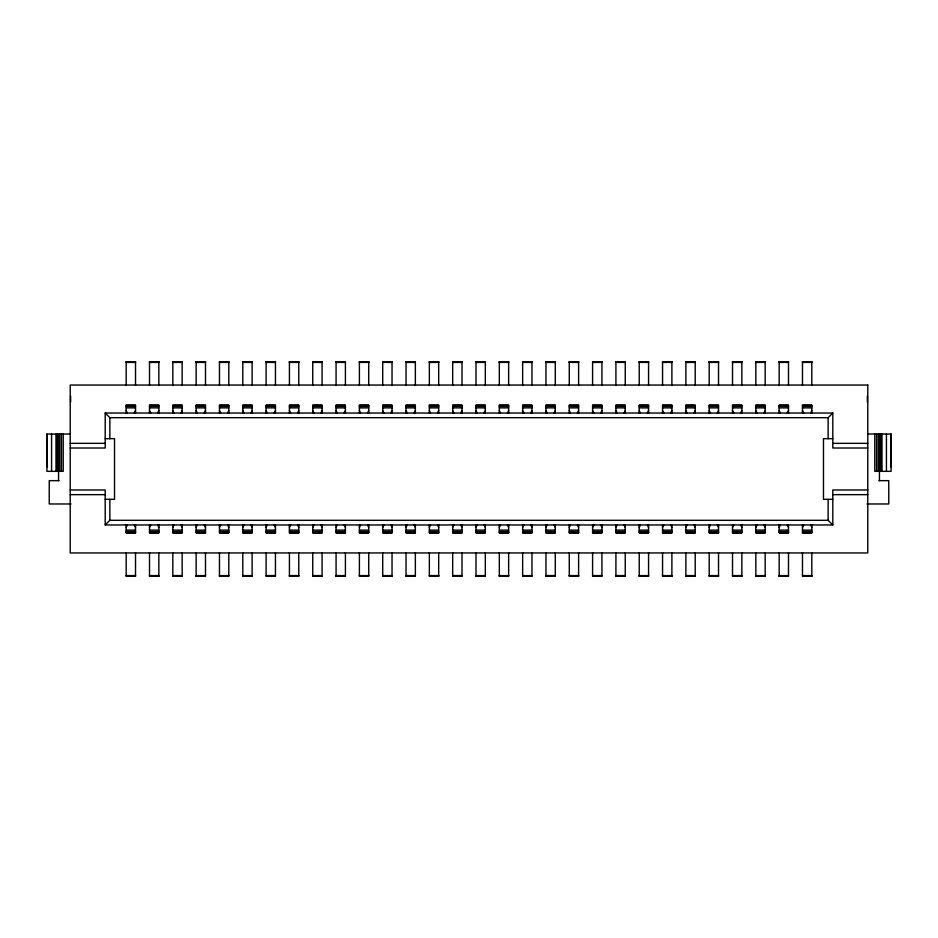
<?xml version="1.0" encoding="UTF-8"?>
<svg xmlns="http://www.w3.org/2000/svg" width="938" height="938" viewBox="0 0 938 938"><rect width="100%" height="100%" fill="white"/><g stroke="black" fill="none" stroke-linecap="round" stroke-linejoin="round"><path stroke-width="1.41" d="M890.631 467.03L891.1 434.024L867.673 434.024M70.62 396.024L70.62 402.062M867.38 402.062L867.38 396.024M134.333 413.037L135.518 410.61M157.654 413.037L158.839 410.61M180.975 413.037L182.16 410.61M126.184 527.391L127.38 524.963M204.296 413.037L205.481 410.61M149.505 527.391L150.701 524.963M227.617 413.037L228.802 410.61M172.827 527.391L174.022 524.963M250.938 413.037L252.123 410.61M196.148 527.391L197.332 524.963M274.259 413.037L275.444 410.61M219.469 527.391L220.653 524.963M297.569 413.037L298.765 410.61M242.79 527.391L243.974 524.963M320.89 413.037L322.086 410.61M266.111 527.391L267.295 524.963M344.211 413.037L345.407 410.61M289.432 527.391L290.616 524.963M367.532 413.037L368.728 410.61M312.753 527.391L313.937 524.963M390.853 413.037L392.037 410.61M336.074 527.391L337.258 524.963M414.174 413.037L415.358 410.61M359.395 527.391L360.579 524.963M437.495 413.037L438.679 410.61M382.716 527.391L383.9 524.963M460.816 413.037L462 410.61M406.037 527.391L407.221 524.963M484.137 413.037L485.321 410.61M429.358 527.391L430.542 524.963M507.458 413.037L508.642 410.61M452.679 527.391L453.863 524.963M530.779 413.037L531.963 410.61M476 527.391L477.184 524.963M554.1 413.037L555.284 410.61M499.321 527.391L500.505 524.963M577.421 413.037L578.605 410.61M522.642 527.391L523.826 524.963M600.742 413.037L601.926 410.61M545.963 527.391L547.147 524.963M624.063 413.037L625.247 410.61M569.272 527.391L570.468 524.963M647.384 413.037L648.568 410.61M592.593 527.391L593.789 524.963M670.705 413.037L671.889 410.61M615.914 527.391L617.11 524.963M694.026 413.037L695.21 410.61M639.235 527.391L640.431 524.963M717.347 413.037L718.531 410.61M662.556 527.391L663.741 524.963M740.668 413.037L741.852 410.61M685.877 527.391L687.062 524.963M763.978 413.037L765.174 410.61M709.198 527.391L710.383 524.963M787.299 413.037L788.495 410.61M732.519 527.391L733.704 524.963M810.62 413.037L811.816 410.61M755.84 527.391L757.025 524.963M779.161 527.391L780.346 524.963M802.482 527.391L803.667 524.963M70.221 489.988L105.197 489.988L105.197 524.963L109.863 520.309L828.137 520.309L832.803 524.963L832.803 489.988L867.779 489.988M70.221 448.012L105.197 448.012L105.197 413.037L109.863 417.691L828.137 417.691L832.803 413.037L832.803 448.012L867.779 448.012M126.184 361.81L135.518 361.81M149.505 361.81L158.839 361.81M172.827 361.81L182.16 361.81M196.148 361.81L205.481 361.81M219.469 361.81L228.802 361.81M242.79 361.81L252.123 361.81M266.111 361.81L275.444 361.81M289.432 361.81L298.765 361.81M312.753 361.81L322.086 361.81M336.074 361.81L345.407 361.81M359.395 361.81L368.728 361.81M382.716 361.81L392.037 361.81M406.037 361.81L415.358 361.81M429.358 361.81L438.679 361.81M452.679 361.81L462 361.81M476 361.81L485.321 361.81M499.321 361.81L508.642 361.81M522.642 361.81L531.963 361.81M545.963 361.81L555.284 361.81M569.272 361.81L578.605 361.81M592.593 361.81L601.926 361.81M615.914 361.81L625.247 361.81M639.235 361.81L648.568 361.81M662.556 361.81L671.889 361.81M685.877 361.81L695.21 361.81M709.198 361.81L718.531 361.81M732.519 361.81L741.852 361.81M755.84 361.81L765.174 361.81M779.161 361.81L788.495 361.81M802.482 361.81L811.816 361.81M126.184 362.033L135.518 362.033M149.505 362.033L158.839 362.033M172.827 362.033L182.16 362.033M196.148 362.033L205.481 362.033M219.469 362.033L228.802 362.033M242.79 362.033L252.123 362.033M266.111 362.033L275.444 362.033M289.432 362.033L298.765 362.033M312.753 362.033L322.086 362.033M336.074 362.033L345.407 362.033M359.395 362.033L368.728 362.033M382.716 362.033L392.037 362.033M406.037 362.033L415.358 362.033M429.358 362.033L438.679 362.033M452.679 362.033L462 362.033M476 362.033L485.321 362.033M499.321 362.033L508.642 362.033M522.642 362.033L531.963 362.033M545.963 362.033L555.284 362.033M569.272 362.033L578.605 362.033M592.593 362.033L601.926 362.033M615.914 362.033L625.247 362.033M639.235 362.033L648.568 362.033M662.556 362.033L671.889 362.033M685.877 362.033L695.21 362.033M709.198 362.033L718.531 362.033M732.519 362.033L741.852 362.033M755.84 362.033L765.174 362.033M779.161 362.033L788.495 362.033M802.482 362.033L811.816 362.033M126.184 362.408L135.518 362.408M149.505 362.408L158.839 362.408M172.827 362.408L182.16 362.408M196.148 362.408L205.481 362.408M219.469 362.408L228.802 362.408M242.79 362.408L252.123 362.408M266.111 362.408L275.444 362.408M289.432 362.408L298.765 362.408M312.753 362.408L322.086 362.408M336.074 362.408L345.407 362.408M359.395 362.408L368.728 362.408M382.716 362.408L392.037 362.408M406.037 362.408L415.358 362.408M429.358 362.408L438.679 362.408M452.679 362.408L462 362.408M476 362.408L485.321 362.408M499.321 362.408L508.642 362.408M522.642 362.408L531.963 362.408M545.963 362.408L555.284 362.408M569.272 362.408L578.605 362.408M592.593 362.408L601.926 362.408M615.914 362.408L625.247 362.408M639.235 362.408L648.568 362.408M662.556 362.408L671.889 362.408M685.877 362.408L695.21 362.408M709.198 362.408L718.531 362.408M732.519 362.408L741.852 362.408M755.84 362.408L765.174 362.408M779.161 362.408L788.495 362.408M802.482 362.408L811.816 362.408M126.184 405.415L135.518 405.427M149.505 405.415L158.839 405.427M172.827 405.427L182.16 405.415M196.148 405.415L205.481 405.427M219.469 405.427L228.802 405.415M242.79 405.427L252.123 405.415M266.111 405.415L275.444 405.427M289.432 405.415L298.765 405.427M312.753 405.415L322.086 405.427M336.074 405.415L345.407 405.427M359.395 405.415L368.728 405.427M382.716 405.415L392.037 405.427M406.037 405.427L415.358 405.415M429.358 405.427L438.679 405.415M452.679 405.427L462 405.415M476 405.415L485.321 405.427M499.321 405.427L508.642 405.415M522.642 405.415L531.963 405.427M545.963 405.427L555.284 405.415M569.272 405.427L578.605 405.415M592.593 405.427L601.926 405.415M615.914 405.415L625.247 405.427M639.235 405.427L648.568 405.415M662.556 405.427L671.889 405.415M685.877 405.415L695.21 405.427M709.198 405.415L718.531 405.427M732.519 405.427L741.852 405.415M755.84 405.427L765.174 405.415M779.161 405.427L788.495 405.415M802.482 405.415L811.816 405.427M126.184 406.377L135.518 406.377M149.505 406.377L158.839 406.377M172.827 406.377L182.16 406.377M196.148 406.377L205.481 406.377M219.469 406.377L228.802 406.377M242.79 406.377L252.123 406.377M266.111 406.377L275.444 406.377M289.432 406.377L298.765 406.377M312.753 406.377L322.086 406.377M336.074 406.377L345.407 406.377M359.395 406.377L368.728 406.377M382.716 406.377L392.037 406.377M406.037 406.377L415.358 406.377M429.358 406.377L438.679 406.377M452.679 406.377L462 406.377M476 406.377L485.321 406.377M499.321 406.377L508.642 406.377M522.642 406.377L531.963 406.377M545.963 406.377L555.284 406.377M569.272 406.377L578.605 406.377M592.593 406.377L601.926 406.377M615.914 406.377L625.247 406.377M639.235 406.377L648.568 406.377M662.556 406.377L671.889 406.377M685.877 406.377L695.21 406.377M709.198 406.377L718.531 406.377M732.519 406.377L741.852 406.377M755.84 406.377L765.174 406.377M779.161 406.377L788.495 406.377M802.482 406.377L811.816 406.377M126.184 407.889L135.518 407.889M149.505 407.889L158.839 407.889M172.827 407.889L182.16 407.889M196.148 407.889L205.481 407.889M219.469 407.889L228.802 407.889M242.79 407.889L252.123 407.889M266.111 407.889L275.444 407.889M289.432 407.889L298.765 407.889M312.753 407.889L322.086 407.889M336.074 407.889L345.407 407.889M359.395 407.889L368.728 407.889M382.716 407.889L392.037 407.889M406.037 407.889L415.358 407.889M429.358 407.889L438.679 407.889M452.679 407.889L462 407.889M476 407.889L485.321 407.889M499.321 407.889L508.642 407.889M522.642 407.889L531.963 407.889M545.963 407.889L555.284 407.889M569.272 407.889L578.605 407.889M592.593 407.889L601.926 407.889M615.914 407.889L625.247 407.889M639.235 407.889L648.568 407.889M662.556 407.889L671.889 407.889M685.877 407.889L695.21 407.889M709.198 407.889L718.531 407.889M732.519 407.889L741.852 407.889M755.84 407.889L765.174 407.889M779.161 407.889L788.495 407.889M802.482 407.889L811.816 407.889M105.197 413.037L832.803 413.037M63.221 434.024L63.221 471.333L46.9 471.333L46.9 434.024L70.327 434.024M105.197 438.679L114.53 438.679L114.53 499.321L105.197 499.321M832.803 438.679L823.47 438.679L823.47 499.321L832.803 499.321M70.221 443.346L105.197 443.346M832.803 443.346L867.779 443.346M59.024 480.655L49.233 480.655L49.233 503.976L71.1 503.976M878.976 480.655L888.767 480.655L888.767 503.976L866.9 503.976M70.221 494.654L105.197 494.654M832.803 494.654L867.779 494.654M105.197 524.963L832.803 524.963M126.184 530.111L135.518 530.111M149.505 530.111L158.839 530.111M172.827 530.111L182.16 530.111M196.148 530.111L205.481 530.111M219.469 530.111L228.802 530.111M242.79 530.111L252.123 530.111M266.111 530.111L275.444 530.111M289.432 530.111L298.765 530.111M312.753 530.111L322.086 530.111M336.074 530.111L345.407 530.111M359.395 530.111L368.728 530.111M382.716 530.111L392.037 530.111M406.037 530.111L415.358 530.111M429.358 530.111L438.679 530.111M452.679 530.111L462 530.111M476 530.111L485.321 530.111M499.321 530.111L508.642 530.111M522.642 530.111L531.963 530.111M545.963 530.111L555.284 530.111M569.272 530.111L578.605 530.111M592.593 530.111L601.926 530.111M615.914 530.111L625.247 530.111M639.235 530.111L648.568 530.111M662.556 530.111L671.889 530.111M685.877 530.111L695.21 530.111M709.198 530.111L718.531 530.111M732.519 530.111L741.852 530.111M755.84 530.111L765.174 530.111M779.161 530.111L788.495 530.111M802.482 530.111L811.816 530.111M126.184 531.623L135.518 531.623M149.505 531.623L158.839 531.623M172.827 531.623L182.16 531.623M196.148 531.623L205.481 531.623M219.469 531.623L228.802 531.623M242.79 531.623L252.123 531.623M266.111 531.623L275.444 531.623M289.432 531.623L298.765 531.623M312.753 531.623L322.086 531.623M336.074 531.623L345.407 531.623M359.395 531.623L368.728 531.623M382.716 531.623L392.037 531.623M406.037 531.623L415.358 531.623M429.358 531.623L438.679 531.623M452.679 531.623L462 531.623M476 531.623L485.321 531.623M499.321 531.623L508.642 531.623M522.642 531.623L531.963 531.623M545.963 531.623L555.284 531.623M569.272 531.623L578.605 531.623M592.593 531.623L601.926 531.623M615.914 531.623L625.247 531.623M639.235 531.623L648.568 531.623M662.556 531.623L671.889 531.623M685.877 531.623L695.21 531.623M709.198 531.623L718.531 531.623M732.519 531.623L741.852 531.623M755.84 531.623L765.174 531.623M779.161 531.623L788.495 531.623M802.482 531.623L811.816 531.623M126.184 575.592L135.518 575.592M149.505 575.592L158.839 575.592M172.827 575.592L182.16 575.592M196.148 575.592L205.481 575.592M219.469 575.592L228.802 575.592M242.79 575.592L252.123 575.592M266.111 575.592L275.444 575.592M289.432 575.592L298.765 575.592M312.753 575.592L322.086 575.592M336.074 575.592L345.407 575.592M359.395 575.592L368.728 575.592M382.716 575.592L392.037 575.592M406.037 575.592L415.358 575.592M429.358 575.592L438.679 575.592M452.679 575.592L462 575.592M476 575.592L485.321 575.592M499.321 575.592L508.642 575.592M522.642 575.592L531.963 575.592M545.963 575.592L555.284 575.592M569.272 575.592L578.605 575.592M592.593 575.592L601.926 575.592M615.914 575.592L625.247 575.592M639.235 575.592L648.568 575.592M662.556 575.592L671.889 575.592M685.877 575.592L695.21 575.592M709.198 575.592L718.531 575.592M732.519 575.592L741.852 575.592M755.84 575.592L765.174 575.592M779.161 575.592L788.495 575.592M802.482 575.592L811.816 575.592M126.184 575.967L135.518 575.967M149.505 575.967L158.839 575.967M172.827 575.967L182.16 575.967M196.148 575.967L205.481 575.967M219.469 575.967L228.802 575.967M242.79 575.967L252.123 575.967M266.111 575.967L275.444 575.967M289.432 575.967L298.765 575.967M312.753 575.967L322.086 575.967M336.074 575.967L345.407 575.967M359.395 575.967L368.728 575.967M382.716 575.967L392.037 575.967M406.037 575.967L415.358 575.967M429.358 575.967L438.679 575.967M452.679 575.967L462 575.967M476 575.967L485.321 575.967M499.321 575.967L508.642 575.967M522.642 575.967L531.963 575.967M545.963 575.967L555.284 575.967M569.272 575.967L578.605 575.967M592.593 575.967L601.926 575.967M615.914 575.967L625.247 575.967M639.235 575.967L648.568 575.967M662.556 575.967L671.889 575.967M685.877 575.967L695.21 575.967M709.198 575.967L718.531 575.967M732.519 575.967L741.852 575.967M755.84 575.967L765.174 575.967M779.161 575.967L788.495 575.967M802.482 575.967L811.816 575.967M158.839 576.19L149.505 576.272L149.505 552.705M182.16 576.19L172.827 576.272L172.827 552.705M196.148 576.19L205.481 576.272L205.481 552.705M219.469 576.19L228.802 576.272L228.802 552.705M252.123 576.19L242.79 576.272L242.79 552.705M289.432 576.19L298.765 576.272L298.765 552.705M312.753 576.19L322.086 576.272L322.086 552.705M336.074 576.19L345.407 576.272L345.407 552.705M382.716 576.19L392.037 576.272L392.037 552.705M438.679 576.19L429.358 576.272L429.358 552.705M476 576.19L485.321 576.272L485.321 552.705M499.321 576.19L508.642 576.272L508.642 552.705M522.642 576.19L531.963 576.272L531.963 552.705M545.963 576.19L555.284 576.272L555.284 552.705M578.605 576.19L569.272 576.272L569.272 552.705M592.593 576.19L601.926 576.272L601.926 552.705M615.914 576.19L625.247 576.272L625.247 552.705M639.235 576.19L648.568 576.272L648.568 552.705M671.889 576.19L662.556 576.272L662.556 552.705M695.21 576.19L685.877 576.272L685.877 552.705M718.531 576.19L709.198 576.272L709.198 552.705M741.852 576.19L732.519 576.272L732.519 552.705M779.161 576.19L788.495 576.272L788.495 552.705M811.816 576.19L802.482 576.272L802.482 552.705M802.482 410.61L803.667 413.037M779.161 410.61L780.346 413.037M755.84 410.61L757.025 413.037M810.62 524.963L811.816 527.391M732.519 410.61L733.704 413.037M787.299 524.963L788.495 527.391M709.198 410.61L710.383 413.037M763.978 524.963L765.174 527.391M685.877 410.61L687.062 413.037M740.668 524.963L741.852 527.391M662.556 410.61L663.741 413.037M717.347 524.963L718.531 527.391M639.235 410.61L640.431 413.037M694.026 524.963L695.21 527.391M615.914 410.61L617.11 413.037M670.705 524.963L671.889 527.391M592.593 410.61L593.789 413.037M647.384 524.963L648.568 527.391M569.272 410.61L570.468 413.037M624.063 524.963L625.247 527.391M545.963 410.61L547.147 413.037M600.742 524.963L601.926 527.391M522.642 410.61L523.826 413.037M577.421 524.963L578.605 527.391M499.321 410.61L500.505 413.037M554.1 524.963L555.284 527.391M476 410.61L477.184 413.037M530.779 524.963L531.963 527.391M452.679 410.61L453.863 413.037M507.458 524.963L508.642 527.391M429.358 410.61L430.542 413.037M484.137 524.963L485.321 527.391M406.037 410.61L407.221 413.037M460.816 524.963L462 527.391M382.716 410.61L383.9 413.037M437.495 524.963L438.679 527.391M359.395 410.61L360.579 413.037M414.174 524.963L415.358 527.391M336.074 410.61L337.258 413.037M390.853 524.963L392.037 527.391M312.753 410.61L313.937 413.037M367.532 524.963L368.728 527.391M289.432 410.61L290.616 413.037M344.211 524.963L345.407 527.391M266.111 410.61L267.295 413.037M320.89 524.963L322.086 527.391M242.79 410.61L243.974 413.037M297.569 524.963L298.765 527.391M219.469 410.61L220.653 413.037M274.259 524.963L275.444 527.391M196.148 410.61L197.332 413.037M250.938 524.963L252.123 527.391M172.827 410.61L174.022 413.037M227.617 524.963L228.802 527.391M149.505 410.61L150.701 413.037M204.296 524.963L205.481 527.391M126.184 410.61L127.38 413.037M180.975 524.963L182.16 527.391M157.654 524.963L158.839 527.391M134.333 524.963L135.518 527.391M46.9 434.024L47.369 467.03M891.1 434.024L891.1 471.333L874.779 471.333L874.779 434.024M886.433 434.024L886.433 471.333M881.767 434.024L881.767 471.333M881.532 434.024L881.532 471.333M880.829 434.024L880.829 471.333M879.727 434.024L879.727 471.333M879.445 471.333L879.445 480.655M878.273 434.024L878.273 471.333M876.584 434.024L876.584 471.333M828.137 417.691L828.137 438.679M828.137 499.321L828.137 520.309M811.816 385.295L811.816 361.728L802.482 361.728L802.482 385.295M811.816 413.037L811.816 405.099L802.482 405.099L802.482 413.037M811.816 524.963L811.816 532.901L802.482 532.901L802.482 524.963M811.816 552.705L811.816 576.272M788.495 385.295L788.495 361.728L779.161 361.728L779.161 385.295M788.495 413.037L788.495 405.099L779.161 405.099L779.161 413.037M788.495 524.963L788.495 532.901L779.161 532.901L779.161 524.963M779.161 552.705L779.161 576.272M765.174 385.295L765.174 361.728L755.84 361.728L755.84 385.295M765.174 413.037L765.174 405.099L755.84 405.099L755.84 413.037M765.174 524.963L765.174 532.901L755.84 532.901L755.84 524.963M765.174 552.705L765.174 576.272L755.84 576.272L755.84 552.705M741.852 385.295L741.852 361.728L732.519 361.728L732.519 385.295M741.852 413.037L741.852 405.099L732.519 405.099L732.519 413.037M741.852 524.963L741.852 532.901L732.519 532.901L732.519 524.963M741.852 552.705L741.852 576.272M718.531 385.295L718.531 361.728L709.198 361.728L709.198 385.295M718.531 413.037L718.531 405.099L709.198 405.099L709.198 413.037M718.531 524.963L718.531 532.901L709.198 532.901L709.198 524.963M718.531 552.705L718.531 576.272M695.21 385.295L695.21 361.728L685.877 361.728L685.877 385.295M695.21 413.037L695.21 405.099L685.877 405.099L685.877 413.037M695.21 524.963L695.21 532.901L685.877 532.901L685.877 524.963M695.21 552.705L695.21 576.272M671.889 385.295L671.889 361.728L662.556 361.728L662.556 385.295M671.889 413.037L671.889 405.099L662.556 405.099L662.556 413.037M671.889 524.963L671.889 532.901L662.556 532.901L662.556 524.963M671.889 552.705L671.889 576.272M648.568 385.295L648.568 361.728L639.235 361.728L639.235 385.295M648.568 413.037L648.568 405.099L639.235 405.099L639.235 413.037M648.568 524.963L648.568 532.901L639.235 532.901L639.235 524.963M639.235 552.705L639.235 576.272M625.247 385.295L625.247 361.728L615.914 361.728L615.914 385.295M625.247 413.037L625.247 405.099L615.914 405.099L615.914 413.037M625.247 524.963L625.247 532.901L615.914 532.901L615.914 524.963M615.914 552.705L615.914 576.272M601.926 385.295L601.926 361.728L592.593 361.728L592.593 385.295M601.926 413.037L601.926 405.099L592.593 405.099L592.593 413.037M601.926 524.963L601.926 532.901L592.593 532.901L592.593 524.963M592.593 552.705L592.593 576.272M578.605 385.295L578.605 361.728L569.272 361.728L569.272 385.295M578.605 413.037L578.605 405.099L569.272 405.099L569.272 413.037M578.605 524.963L578.605 532.901L569.272 532.901L569.272 524.963M578.605 552.705L578.605 576.272M555.284 385.295L555.284 361.728L545.963 361.728L545.963 385.295M555.284 413.037L555.284 405.099L545.963 405.099L545.963 413.037M555.284 524.963L555.284 532.901L545.963 532.901L545.963 524.963M545.963 552.705L545.963 576.272M531.963 385.295L531.963 361.728L522.642 361.728L522.642 385.295M531.963 413.037L531.963 405.099L522.642 405.099L522.642 413.037M531.963 524.963L531.963 532.901L522.642 532.901L522.642 524.963M522.642 552.705L522.642 576.272M508.642 385.295L508.642 361.728L499.321 361.728L499.321 385.295M508.642 413.037L508.642 405.099L499.321 405.099L499.321 413.037M508.642 524.963L508.642 532.901L499.321 532.901L499.321 524.963M499.321 552.705L499.321 576.272M485.321 385.295L485.321 361.728L476 361.728L476 385.295M485.321 413.037L485.321 405.099L476 405.099L476 413.037M485.321 524.963L485.321 532.901L476 532.901L476 524.963M476 552.705L476 576.272M462 385.295L462 361.728L452.679 361.728L452.679 385.295M462 413.037L462 405.099L452.679 405.099L452.679 413.037M462 524.963L462 532.901L452.679 532.901L452.679 524.963M462 552.705L462 576.272L452.679 576.272L452.679 552.705M438.679 385.295L438.679 361.728L429.358 361.728L429.358 385.295M438.679 413.037L438.679 405.099L429.358 405.099L429.358 413.037M438.679 524.963L438.679 532.901L429.358 532.901L429.358 524.963M438.679 552.705L438.679 576.272M415.358 385.295L415.358 361.728L406.037 361.728L406.037 385.295M415.358 413.037L415.358 405.099L406.037 405.099L406.037 413.037M415.358 524.963L415.358 532.901L406.037 532.901L406.037 524.963M415.358 552.705L415.358 576.272L406.037 576.272L406.037 552.705M392.037 385.295L392.037 361.728L382.716 361.728L382.716 385.295M392.037 413.037L392.037 405.099L382.716 405.099L382.716 413.037M392.037 524.963L392.037 532.901L382.716 532.901L382.716 524.963M382.716 552.705L382.716 576.272M368.728 385.295L368.728 361.728L359.395 361.728L359.395 385.295M368.728 413.037L368.728 405.099L359.395 405.099L359.395 413.037M368.728 524.963L368.728 532.901L359.395 532.901L359.395 524.963M368.728 552.705L368.728 576.272L359.395 576.272L359.395 552.705M345.407 385.295L345.407 361.728L336.074 361.728L336.074 385.295M345.407 413.037L345.407 405.099L336.074 405.099L336.074 413.037M345.407 524.963L345.407 532.901L336.074 532.901L336.074 524.963M336.074 552.705L336.074 576.272M322.086 385.295L322.086 361.728L312.753 361.728L312.753 385.295M322.086 413.037L322.086 405.099L312.753 405.099L312.753 413.037M322.086 524.963L322.086 532.901L312.753 532.901L312.753 524.963M312.753 552.705L312.753 576.272M298.765 385.295L298.765 361.728L289.432 361.728L289.432 385.295M298.765 413.037L298.765 405.099L289.432 405.099L289.432 413.037M298.765 524.963L298.765 532.901L289.432 532.901L289.432 524.963M289.432 552.705L289.432 576.272M275.444 385.295L275.444 361.728L266.111 361.728L266.111 385.295M275.444 413.037L275.444 405.099L266.111 405.099L266.111 413.037M275.444 524.963L275.444 532.901L266.111 532.901L266.111 524.963M275.444 552.705L275.444 576.272L266.111 576.272L266.111 552.705M252.123 385.295L252.123 361.728L242.79 361.728L242.79 385.295M252.123 413.037L252.123 405.099L242.79 405.099L242.79 413.037M252.123 524.963L252.123 532.901L242.79 532.901L242.79 524.963M252.123 552.705L252.123 576.272M228.802 385.295L228.802 361.728L219.469 361.728L219.469 385.295M228.802 413.037L228.802 405.099L219.469 405.099L219.469 413.037M228.802 524.963L228.802 532.901L219.469 532.901L219.469 524.963M219.469 552.705L219.469 576.272M205.481 385.295L205.481 361.728L196.148 361.728L196.148 385.295M205.481 413.037L205.481 405.099L196.148 405.099L196.148 413.037M205.481 524.963L205.481 532.901L196.148 532.901L196.148 524.963M196.148 552.705L196.148 576.272M182.16 385.295L182.16 361.728L172.827 361.728L172.827 385.295M182.16 413.037L182.16 405.099L172.827 405.099L172.827 413.037M182.16 524.963L182.16 532.901L172.827 532.901L172.827 524.963M182.16 552.705L182.16 576.272M158.839 385.295L158.839 361.728L149.505 361.728L149.505 385.295M158.839 413.037L158.839 405.099L149.505 405.099L149.505 413.037M158.839 524.963L158.839 532.901L149.505 532.901L149.505 524.963M158.839 552.705L158.839 576.272M135.518 385.295L135.518 361.728L126.184 361.728L126.184 385.295M135.518 413.037L135.518 405.099L126.184 405.099L126.184 413.037M135.518 524.963L135.518 532.901L126.184 532.901L126.184 524.963M135.518 552.705L135.518 576.272L126.184 576.272L126.184 552.705M109.863 417.691L109.863 438.679M109.863 499.321L109.863 520.309M61.416 434.024L61.416 471.333M59.727 434.024L59.727 471.333M58.555 471.333L58.555 480.655M58.273 434.024L58.273 471.333M57.171 434.024L57.171 471.333M56.468 434.024L56.468 471.333M56.233 434.024L56.233 471.333M51.567 434.024L51.567 471.333M867.779 385.049L70.221 385.049L70.221 552.951L867.779 552.951L867.779 385.049M135.518 532.573L126.184 532.573L135.518 532.585M158.839 532.573L149.505 532.573L158.839 532.585M182.16 532.573L172.827 532.573L182.16 532.585M205.481 532.573L196.148 532.573L205.481 532.585M228.802 532.573L219.469 532.573L228.802 532.585M252.123 532.573L242.79 532.573L252.123 532.585M275.444 532.573L266.111 532.573L275.444 532.585M298.765 532.573L289.432 532.573L298.765 532.585M322.086 532.573L312.753 532.573L322.086 532.585M345.407 532.573L336.074 532.573L345.407 532.585M368.728 532.573L359.395 532.573L368.728 532.585M392.037 532.573L382.716 532.573L392.037 532.585M415.358 532.573L406.037 532.573L415.358 532.585M438.679 532.573L429.358 532.573L438.679 532.585M462 532.573L452.679 532.573L462 532.585M485.321 532.573L476 532.573L485.321 532.585M508.642 532.573L499.321 532.573L508.642 532.585M531.963 532.573L522.642 532.573L531.963 532.585M555.284 532.573L545.963 532.573L555.284 532.585M578.605 532.573L569.272 532.573L578.605 532.585M601.926 532.573L592.593 532.573L601.926 532.585M625.247 532.573L615.914 532.573L625.247 532.585M648.568 532.573L639.235 532.573L648.568 532.585M671.889 532.573L662.556 532.573L671.889 532.585M695.21 532.573L685.877 532.573L695.21 532.585M718.531 532.573L709.198 532.573L718.531 532.585M741.852 532.573L732.519 532.573L741.852 532.585M765.174 532.573L755.84 532.573L765.174 532.585M788.495 532.573L779.161 532.573L788.495 532.585M811.816 532.573L802.482 532.573L811.816 532.585"/></g></svg>
